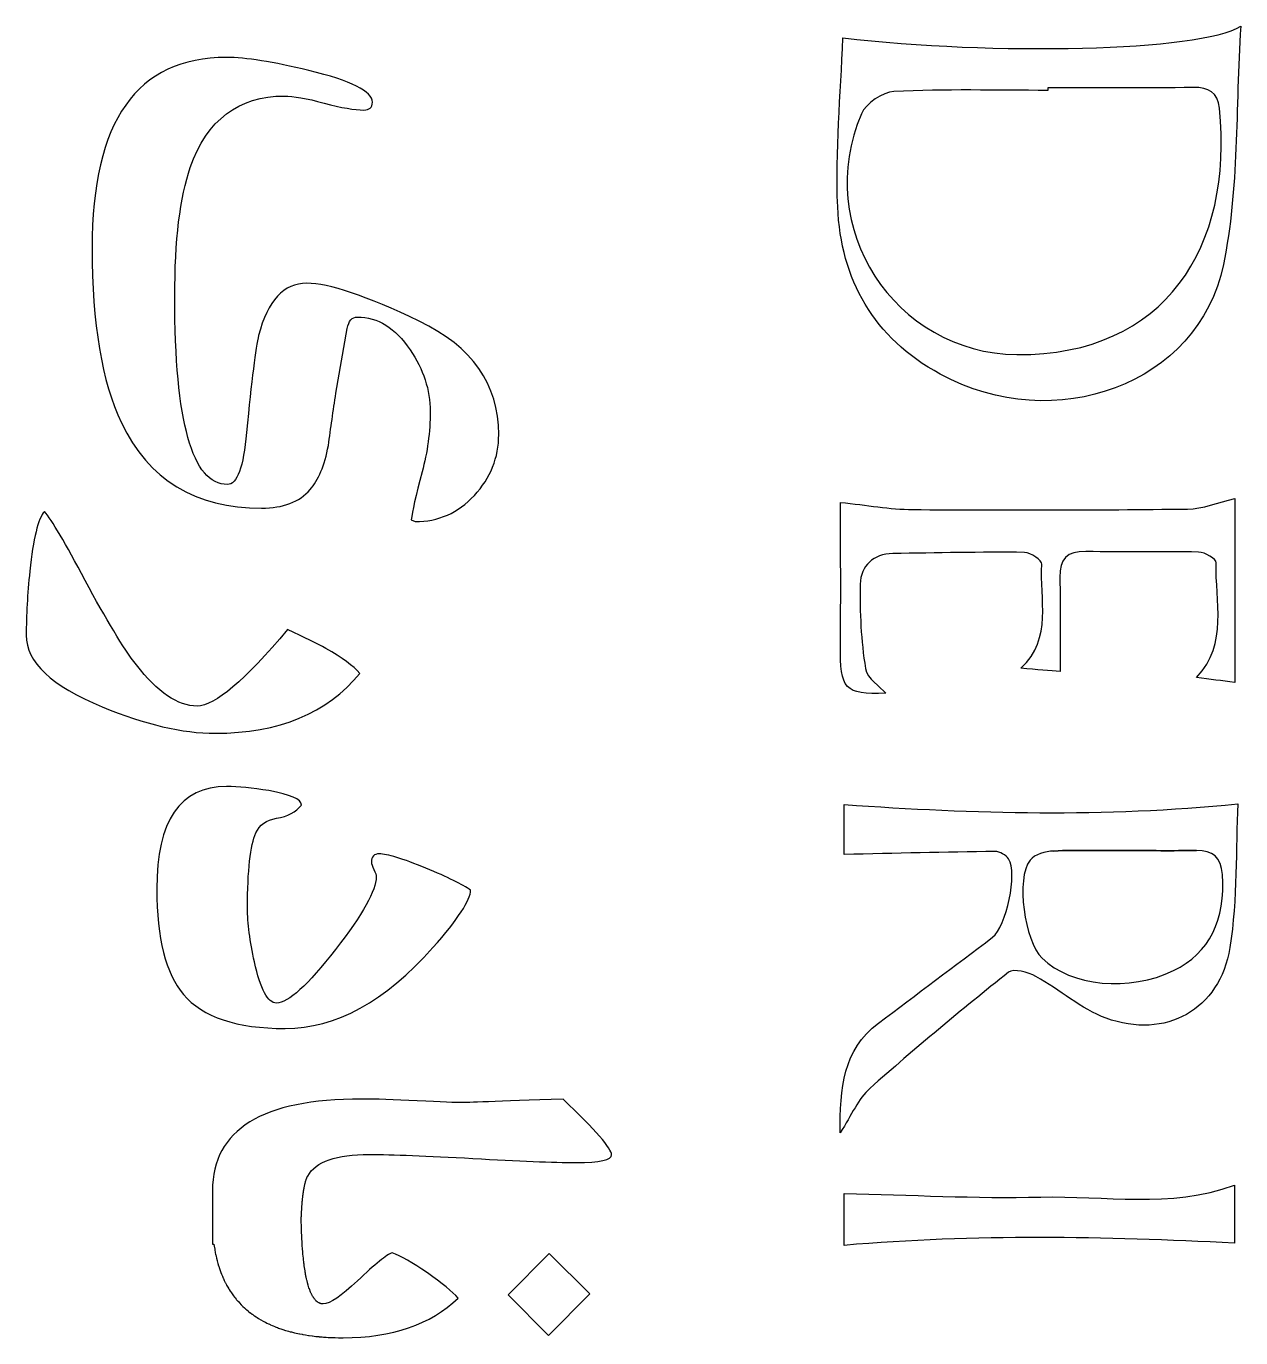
# Model space of a CAD drawing. Header units: millimetres. Extents: x -87 to 87, y -42 to 40.
# Drawn here: x 44.28 to 57.29, y -2.29 to 11.76 of the extents above; entities that cross this region are included whole.
import ezdxf

# ---------------------------------------------------------------- set-up
doc = ezdxf.new("R2010")
doc.units = ezdxf.units.MM
doc.header["$MEASUREMENT"] = 0
doc.layers.add('Layer 1', color=7, linetype='Continuous')

msp = doc.modelspace()

# ---------------------------------------------------------------- linework, layer by layer
at = {"layer": 'Layer 1', "color": 250}
for points, knots in [([(57.1069, 9.2065), (57.2751, 10.0149), (57.2356, 10.8663), (57.2932, 11.7579), (56.8542, 11.4857), (54.6285, 11.4455), (53.0296, 11.6336), (53.0078, 11.0162), (52.9491, 10.4187), (52.9749, 9.8252), (53.0089, 9.0422), (53.3595, 8.42), (54.073, 8.032), (55.2995, 7.3647), (56.8388, 7.9174), (57.1069, 9.2065)], [0, 0, 0, 0, 0.2, 0.2, 0.2, 0.4, 0.4, 0.4, 0.6, 0.6, 0.6, 0.8, 0.8, 0.8, 1, 1, 1, 1]), ([(49.3442, 7.3856), (49.3442, 7.1378), (49.2572, 6.92), (49.0829, 6.7326), (48.9087, 6.5456), (48.6971, 6.4521), (48.4491, 6.4521), (48.4491, 6.4521), (48.4076, 6.4714), (48.4076, 6.4714), (48.4162, 6.5591), (48.4546, 6.7301), (48.5231, 6.9847), (48.5808, 7.1963), (48.6096, 7.4122), (48.6096, 7.6325), (48.6096, 7.8637), (48.5378, 8.0838), (48.3947, 8.2935), (48.2365, 8.5267), (48.0482, 8.6432), (47.8302, 8.6432), (47.7725, 8.6432), (47.7363, 8.6025), (47.7213, 8.5212), (47.7213, 8.5212), (47.5992, 7.8282), (47.5992, 7.8282), (47.5714, 7.6402), (47.5448, 7.4529), (47.5192, 7.2669), (47.4785, 7.0529), (47.4132, 6.896), (47.3232, 6.7955), (47.208, 6.6628), (47.0347, 6.5965), (46.8035, 6.5965), (46.0938, 6.5965), (45.5932, 6.9011), (45.3024, 7.5109), (45.093, 7.9492), (44.9877, 8.5724), (44.9877, 9.3807), (44.9877, 10.7431), (45.468, 11.4242), (46.4285, 11.4242), (46.6315, 11.4242), (46.9255, 11.3774), (47.3104, 11.2833), (47.7639, 11.174), (47.9903, 11.0607), (47.9903, 10.9431), (47.9903, 10.8878), (47.9595, 10.8599), (47.8974, 10.8599), (47.8013, 10.8599), (47.6595, 10.8848), (47.4724, 10.9351), (47.2851, 10.9855), (47.1438, 11.0104), (47.0475, 11.0104), (46.5555, 11.0104), (46.2197, 10.7549), (46.0403, 10.2438), (45.9289, 9.9293), (45.8735, 9.4675), (45.8735, 8.8581), (45.8735, 7.5191), (46.0615, 6.8498), (46.4381, 6.8498), (46.5406, 6.8498), (46.6091, 7.0359), (46.6431, 7.408), (46.6965, 7.9708), (46.7394, 8.3169), (46.7718, 8.4472), (46.8678, 8.8197), (47.0401, 9.0057), (47.2879, 9.0057), (47.5231, 9.0057), (47.9246, 8.87), (48.4927, 8.5984), (49.0602, 8.3265), (49.3442, 7.9223), (49.3442, 7.3856)], [0, 0, 0, 0, 0.0357143, 0.0357143, 0.0357143, 0.0714286, 0.0714286, 0.0714286, 0.1071429, 0.1071429, 0.1071429, 0.1428571, 0.1428571, 0.1428571, 0.1785714, 0.1785714, 0.1785714, 0.2142857, 0.2142857, 0.2142857, 0.25, 0.25, 0.25, 0.2857143, 0.2857143, 0.2857143, 0.3214286, 0.3214286, 0.3214286, 0.3571429, 0.3571429, 0.3571429, 0.3928571, 0.3928571, 0.3928571, 0.4285714, 0.4285714, 0.4285714, 0.4642857, 0.4642857, 0.4642857, 0.5, 0.5, 0.5, 0.5357143, 0.5357143, 0.5357143, 0.5714286, 0.5714286, 0.5714286, 0.6071429, 0.6071429, 0.6071429, 0.6428571, 0.6428571, 0.6428571, 0.6785714, 0.6785714, 0.6785714, 0.7142857, 0.7142857, 0.7142857, 0.75, 0.75, 0.75, 0.7857143, 0.7857143, 0.7857143, 0.8214286, 0.8214286, 0.8214286, 0.8571429, 0.8571429, 0.8571429, 0.8928571, 0.8928571, 0.8928571, 0.9285714, 0.9285714, 0.9285714, 0.9642857, 0.9642857, 0.9642857, 1, 1, 1, 1]), ([(53.2288, 10.8186), (53.2779, 10.9319), (53.4549, 11.0538), (53.5781, 11.0595), (54.126, 11.0856), (54.676, 11.071), (55.2249, 11.071), (55.2249, 11.071), (55.2249, 11.0993), (55.2249, 11.0993), (55.7449, 11.0993), (56.2649, 11.0946), (56.7847, 11.1022), (56.9516, 11.1045), (57.0472, 11.0496), (57.0647, 10.8796), (57.2164, 9.4041), (56.4873, 8.2274), (54.8959, 8.2418), (53.5801, 8.2537), (52.707, 9.6139), (53.2288, 10.8186)], [0, 0, 0, 0, 0.1428571, 0.1428571, 0.1428571, 0.2857143, 0.2857143, 0.2857143, 0.4285714, 0.4285714, 0.4285714, 0.5714286, 0.5714286, 0.5714286, 0.7142857, 0.7142857, 0.7142857, 0.8571429, 0.8571429, 0.8571429, 1, 1, 1, 1]), ([(53.2728, 4.8792), (53.2247, 5.1765), (53.2108, 5.482), (53.2171, 5.7837), (53.2216, 5.9815), (53.3565, 6.1056), (53.5658, 6.1096), (54.0366, 6.1188), (54.5075, 6.1279), (54.9781, 6.1226), (55.0437, 6.1217), (55.1669, 6.0341), (55.1635, 5.995), (55.1329, 5.6209), (55.2872, 5.2104), (54.9373, 4.8815), (55.1093, 4.8669), (55.2515, 4.8547), (55.3568, 4.8459), (55.3568, 5.1957), (55.3603, 5.5255), (55.3557, 5.8552), (55.3528, 6.0509), (55.4283, 6.1379), (55.6348, 6.1328), (56.0371, 6.1226), (56.4398, 6.1367), (56.8419, 6.1266), (56.9086, 6.125), (57.0321, 6.0495), (57.0307, 6.012), (57.0146, 5.5971), (57.1663, 5.1526), (56.8203, 4.7825), (56.9656, 4.7637), (57.0895, 4.7477), (57.2292, 4.7297), (57.2292, 4.7297), (57.2292, 6.6991), (57.2292, 6.6991), (57.0503, 6.6579), (56.8867, 6.589), (56.7222, 6.587), (55.741, 6.5755), (54.7593, 6.5742), (53.778, 6.5814), (53.5335, 6.5832), (53.2894, 6.6289), (53.0057, 6.6587), (53.0057, 6.1705), (53.01, 5.6514), (53.0043, 5.1327), (52.9992, 4.6511), (53.0478, 4.6001), (53.4907, 4.6141), (53.4305, 4.6836), (53.2903, 4.7717), (53.2728, 4.8792)], [0, 0, 0, 0, 0.0526316, 0.0526316, 0.0526316, 0.1052632, 0.1052632, 0.1052632, 0.1578947, 0.1578947, 0.1578947, 0.2105263, 0.2105263, 0.2105263, 0.2631579, 0.2631579, 0.2631579, 0.3157895, 0.3157895, 0.3157895, 0.3684211, 0.3684211, 0.3684211, 0.4210526, 0.4210526, 0.4210526, 0.4736842, 0.4736842, 0.4736842, 0.5263158, 0.5263158, 0.5263158, 0.5789474, 0.5789474, 0.5789474, 0.6315789, 0.6315789, 0.6315789, 0.6842105, 0.6842105, 0.6842105, 0.7368421, 0.7368421, 0.7368421, 0.7894737, 0.7894737, 0.7894737, 0.8421053, 0.8421053, 0.8421053, 0.8947368, 0.8947368, 0.8947368, 0.9473684, 0.9473684, 0.9473684, 1, 1, 1, 1]), ([(47.8559, 4.8271), (47.5072, 4.3997), (46.9909, 4.1857), (46.3063, 4.1857), (45.9579, 4.1857), (45.5546, 4.2798), (45.0971, 4.4678), (44.5536, 4.6923), (44.2823, 4.9479), (44.2823, 5.2346), (44.2823, 5.4484), (44.2952, 5.6771), (44.3208, 5.9211), (44.3569, 6.2718), (44.4095, 6.4857), (44.4781, 6.5625), (44.5549, 6.4707), (44.7002, 6.2237), (44.9142, 5.8215), (45.139, 5.4023), (45.3216, 5.1009), (45.4628, 4.9168), (45.6895, 4.6241), (45.9066, 4.4775), (46.1141, 4.4775), (46.3021, 4.4775), (46.6249, 4.75), (47.0829, 5.2954), (47.2621, 5.2121), (47.3992, 5.1449), (47.4934, 5.0936), (47.6664, 4.995), (47.7874, 4.9063), (47.8559, 4.8271)], [0, 0, 0, 0, 0.0909091, 0.0909091, 0.0909091, 0.1818182, 0.1818182, 0.1818182, 0.2727273, 0.2727273, 0.2727273, 0.3636364, 0.3636364, 0.3636364, 0.4545455, 0.4545455, 0.4545455, 0.5454545, 0.5454545, 0.5454545, 0.6363636, 0.6363636, 0.6363636, 0.7272727, 0.7272727, 0.7272727, 0.8181818, 0.8181818, 0.8181818, 0.9090909, 0.9090909, 0.9090909, 1, 1, 1, 1]), ([(49.0427, 2.5059), (49.0427, 2.3992), (48.9079, 2.1938), (48.6382, 1.8901), (48.1275, 1.3127), (47.6, 1.0239), (47.0573, 1.0239), (46.5352, 1.0239), (46.1718, 1.1459), (45.9665, 1.3895), (45.776, 1.6121), (45.6809, 1.9884), (45.6809, 2.5187), (45.6809, 3.2501), (45.93, 3.6159), (46.4283, 3.6159), (46.5544, 3.6159), (46.7053, 3.6008), (46.8804, 3.5711), (47.1139, 3.5303), (47.2302, 3.4791), (47.2302, 3.4171), (47.1725, 3.3421), (47.0838, 3.2951), (46.964, 3.2758), (46.8549, 3.2565), (46.7812, 3.2044), (46.7424, 3.1188), (46.6829, 2.984), (46.6528, 2.7157), (46.6528, 2.3135), (46.6528, 2.151), (46.6775, 1.9586), (46.7267, 1.736), (46.7908, 1.443), (46.8699, 1.2967), (46.964, 1.2967), (47.0879, 1.2967), (47.2987, 1.4878), (47.5959, 1.8709), (47.887, 2.2472), (48.0324, 2.5059), (48.0324, 2.6472), (48.0324, 2.6664), (48.0234, 2.6929), (48.0068, 2.7272), (47.9895, 2.7614), (47.9811, 2.7884), (47.9811, 2.8076), (47.9811, 2.8652), (48.0087, 2.8941), (48.0641, 2.8941), (48.1477, 2.8941), (48.3145, 2.8427), (48.5649, 2.74), (48.7977, 2.6439), (48.9569, 2.5658), (49.0427, 2.5059)], [0, 0, 0, 0, 0.0526316, 0.0526316, 0.0526316, 0.1052632, 0.1052632, 0.1052632, 0.1578947, 0.1578947, 0.1578947, 0.2105263, 0.2105263, 0.2105263, 0.2631579, 0.2631579, 0.2631579, 0.3157895, 0.3157895, 0.3157895, 0.3684211, 0.3684211, 0.3684211, 0.4210526, 0.4210526, 0.4210526, 0.4736842, 0.4736842, 0.4736842, 0.5263158, 0.5263158, 0.5263158, 0.5789474, 0.5789474, 0.5789474, 0.6315789, 0.6315789, 0.6315789, 0.6842105, 0.6842105, 0.6842105, 0.7368421, 0.7368421, 0.7368421, 0.7894737, 0.7894737, 0.7894737, 0.8421053, 0.8421053, 0.8421053, 0.8947368, 0.8947368, 0.8947368, 0.9473684, 0.9473684, 0.9473684, 1, 1, 1, 1]), ([(55.8502, 1.1344), (56.4863, 0.9023), (57.0692, 1.2225), (57.1763, 1.89), (57.2602, 2.4142), (57.2388, 2.9552), (57.2615, 3.4299), (55.8289, 3.2853), (54.4414, 3.3235), (53.0439, 3.4228), (53.0439, 3.4228), (53.0439, 2.8874), (53.0439, 2.8874), (53.5944, 2.8995), (54.1277, 2.9134), (54.6611, 2.9192), (54.7101, 2.9199), (54.7784, 2.881), (54.806, 2.8397), (54.9055, 2.6889), (54.7827, 2.113), (54.6341, 2.0006), (54.2272, 1.6933), (53.8196, 1.3868), (53.4118, 1.0812), (53.0291, 0.7943), (53.0004, 0.3863), (53.002, -0.0938), (53.1267, 0.0984), (53.1947, 0.2721), (53.3192, 0.3823), (53.8028, 0.8107), (54.3003, 1.2243), (54.806, 1.6268), (54.8594, 1.6694), (55.0146, 1.6268), (55.0989, 1.5804), (55.3544, 1.4402), (55.5816, 1.2322), (55.8502, 1.1344)], [0, 0, 0, 0, 0.0769231, 0.0769231, 0.0769231, 0.1538462, 0.1538462, 0.1538462, 0.2307692, 0.2307692, 0.2307692, 0.3076923, 0.3076923, 0.3076923, 0.3846154, 0.3846154, 0.3846154, 0.4615385, 0.4615385, 0.4615385, 0.5384615, 0.5384615, 0.5384615, 0.6153846, 0.6153846, 0.6153846, 0.6923077, 0.6923077, 0.6923077, 0.7692308, 0.7692308, 0.7692308, 0.8461538, 0.8461538, 0.8461538, 0.9230769, 0.9230769, 0.9230769, 1, 1, 1, 1]), ([(55.1639, 1.7771), (54.9764, 1.9618), (54.8821, 2.6306), (55.0356, 2.8271), (55.0842, 2.8891), (55.2017, 2.9203), (55.2897, 2.9247), (55.5439, 2.9373), (55.7989, 2.9291), (56.0535, 2.9291), (56.3085, 2.9289), (56.5631, 2.9269), (56.8177, 2.9296), (56.9948, 2.9313), (57.082, 2.8595), (57.0964, 2.6714), (57.1333, 2.1912), (56.9575, 1.8319), (56.5731, 1.6444), (56.1014, 1.4146), (55.4717, 1.474), (55.1639, 1.7771)], [0, 0, 0, 0, 0.1428571, 0.1428571, 0.1428571, 0.2857143, 0.2857143, 0.2857143, 0.4285714, 0.4285714, 0.4285714, 0.5714286, 0.5714286, 0.5714286, 0.7142857, 0.7142857, 0.7142857, 0.8571429, 0.8571429, 0.8571429, 1, 1, 1, 1]), ([(56.0536, 2.9291), (56.3084, 2.9289), (56.5632, 2.9269), (56.8178, 2.9295), (56.5632, 2.9269), (56.3084, 2.9289), (56.0536, 2.9291), (55.799, 2.9291), (55.5437, 2.9373), (55.2898, 2.9246), (55.5437, 2.9373), (55.799, 2.9291), (56.0536, 2.9291)], [0, 0, 0, 0, 0.25, 0.25, 0.25, 0.5, 0.5, 0.5, 0.75, 0.75, 0.75, 1, 1, 1, 1]), ([(47.0318, -2.1999), (47.0162, -2.1948), (47.0008, -2.1895), (46.9856, -2.1839), (46.9856, -2.1839), (46.9756, -2.1803), (46.9756, -2.1803), (46.9756, -2.1803), (46.969, -2.1779), (46.969, -2.1779), (46.969, -2.1779), (46.9482, -2.1698), (46.9482, -2.1698), (46.9482, -2.1698), (46.9457, -2.1687), (46.9457, -2.1687), (46.9457, -2.1687), (46.9262, -2.1607), (46.9262, -2.1607), (46.9262, -2.1607), (46.9183, -2.1574), (46.9183, -2.1574), (46.9183, -2.1574), (46.8985, -2.1487), (46.8985, -2.1487), (46.8985, -2.1487), (46.8952, -2.1472), (46.8952, -2.1472), (46.8952, -2.1472), (46.8799, -2.1402), (46.8799, -2.1402), (46.8799, -2.1402), (46.8759, -2.1382), (46.8759, -2.1382), (46.8759, -2.1382), (46.861, -2.1311), (46.861, -2.1311), (46.861, -2.1311), (46.8451, -2.123), (46.8451, -2.123), (46.8451, -2.123), (46.8412, -2.1211), (46.8412, -2.1211), (46.8412, -2.1211), (46.82, -2.1099), (46.82, -2.1099), (46.82, -2.1099), (46.8197, -2.1097), (46.8197, -2.1097), (46.8197, -2.1097), (46.7969, -2.097), (46.7969, -2.097), (46.7969, -2.097), (46.7956, -2.0962), (46.7956, -2.0962), (46.7956, -2.0962), (46.7721, -2.0822), (46.7721, -2.0822), (46.7721, -2.0822), (46.7573, -2.0729), (46.7573, -2.0729), (46.7573, -2.0729), (46.7491, -2.0678), (46.7491, -2.0678), (46.7491, -2.0678), (46.7451, -2.0651), (46.7451, -2.0651), (46.7451, -2.0651), (46.7267, -2.0528), (46.7267, -2.0528), (46.7267, -2.0528), (46.7256, -2.052), (46.7256, -2.052), (46.7256, -2.052), (46.7099, -2.041), (46.7099, -2.041), (46.7099, -2.041), (46.7019, -2.0353), (46.7019, -2.0353), (46.7019, -2.0353), (46.6856, -2.023), (46.6856, -2.023), (46.6856, -2.023), (46.6817, -2.02), (46.6817, -2.02), (46.6817, -2.02), (46.6651, -2.0069), (46.6651, -2.0069), (46.6651, -2.0069), (46.6583, -2.0013), (46.6583, -2.0013), (46.6583, -2.0013), (46.6453, -1.9905), (46.6453, -1.9905), (46.6453, -1.9905), (46.6364, -1.9828), (46.6364, -1.9828), (46.6364, -1.9828), (46.6234, -1.9712), (46.6234, -1.9712), (46.6234, -1.9712), (46.6198, -1.968), (46.6198, -1.968), (46.6198, -1.968), (46.6036, -1.9528), (46.6036, -1.9528), (46.6036, -1.9528), (46.5849, -1.9344), (46.5849, -1.9344), (46.5849, -1.9344), (46.5849, -1.9344), (46.5849, -1.9344), (46.5849, -1.9344), (46.5669, -1.9155), (46.5669, -1.9155), (46.5669, -1.9155), (46.551, -1.8979), (46.551, -1.8979), (46.551, -1.8979), (46.549, -1.8956), (46.549, -1.8956), (46.549, -1.8956), (46.536, -1.8805), (46.536, -1.8805), (46.536, -1.8805), (46.5311, -1.8747), (46.5311, -1.8747), (46.5311, -1.8747), (46.5189, -1.8596), (46.5189, -1.8596), (46.5189, -1.8596), (46.5133, -1.8524), (46.5133, -1.8524), (46.5133, -1.8524), (46.5039, -1.8401), (46.5039, -1.8401), (46.5039, -1.8401), (46.4962, -1.8297), (46.4962, -1.8297), (46.4962, -1.8297), (46.4873, -1.8172), (46.4873, -1.8172), (46.4873, -1.8172), (46.4809, -1.808), (46.4809, -1.808), (46.4809, -1.808), (46.4708, -1.7929), (46.4708, -1.7929), (46.4708, -1.7929), (46.4675, -1.7881), (46.4675, -1.7881), (46.4675, -1.7881), (46.4563, -1.7705), (46.4563, -1.7705), (46.4563, -1.7705), (46.4528, -1.7646), (46.4528, -1.7646), (46.4528, -1.7646), (46.4421, -1.7468), (46.4421, -1.7468), (46.4421, -1.7468), (46.429, -1.7235), (46.429, -1.7235), (46.429, -1.7235), (46.4282, -1.7221), (46.4282, -1.7221), (46.4282, -1.7221), (46.4164, -1.6998), (46.4164, -1.6998), (46.4164, -1.6998), (46.4142, -1.6955), (46.4142, -1.6955), (46.4142, -1.6955), (46.4043, -1.6755), (46.4043, -1.6755), (46.4043, -1.6755), (46.4036, -1.6739), (46.4036, -1.6739), (46.4036, -1.6739), (46.3939, -1.6529), (46.3939, -1.6529), (46.3939, -1.6529), (46.3923, -1.6495), (46.3923, -1.6495), (46.3923, -1.6495), (46.3834, -1.6289), (46.3834, -1.6289), (46.3834, -1.6289), (46.38, -1.6209), (46.38, -1.6209), (46.38, -1.6209), (46.374, -1.606), (46.374, -1.606), (46.374, -1.606), (46.3681, -1.5908), (46.3681, -1.5908), (46.3681, -1.5908), (46.3631, -1.5774), (46.3631, -1.5774), (46.3631, -1.5774), (46.3591, -1.5663), (46.3591, -1.5663), (46.3591, -1.5663), (46.3524, -1.5471), (46.3524, -1.5471), (46.3524, -1.5471), (46.3523, -1.5468), (46.3523, -1.5468), (46.3523, -1.5468), (46.3445, -1.5227), (46.3445, -1.5227), (46.3445, -1.5227), (46.3436, -1.5196), (46.3436, -1.5196), (46.3436, -1.5196), (46.3353, -1.4919), (46.3353, -1.4919), (46.3353, -1.4919), (46.3353, -1.4918), (46.3353, -1.4918), (46.3353, -1.4918), (46.3277, -1.4637), (46.3277, -1.4637), (46.3277, -1.4637), (46.3268, -1.4603), (46.3268, -1.4603), (46.3268, -1.4603), (46.3206, -1.435), (46.3206, -1.435), (46.3206, -1.435), (46.3204, -1.4339), (46.3204, -1.4339), (46.3204, -1.4339), (46.3165, -1.4172), (46.3165, -1.4172), (46.3165, -1.4172), (46.3126, -1.3994), (46.3126, -1.3994), (46.3126, -1.3994), (46.3117, -1.3953), (46.3117, -1.3953), (46.3117, -1.3953), (46.3079, -1.3762), (46.3079, -1.3762), (46.3079, -1.3762), (46.307, -1.3708), (46.307, -1.3708), (46.307, -1.3708), (46.3031, -1.3498), (46.3031, -1.3498), (46.3031, -1.3498), (46.3019, -1.3425), (46.3019, -1.3425), (46.3019, -1.3425), (46.2979, -1.3177), (46.2979, -1.3177), (46.2979, -1.3177), (46.2968, -1.3106), (46.2968, -1.3106), (46.2968, -1.3106), (46.2933, -1.2854), (46.2933, -1.2854), (46.2933, -1.2854), (46.2931, -1.2843), (46.2931, -1.2843), (46.2931, -1.2843), (46.2776, -1.2843), (46.2776, -1.2843), (46.2776, -1.2843), (46.2776, -1.034), (46.2776, -1.034), (46.2776, -1.034), (46.2776, -0.8736), (46.2776, -0.8736), (46.2776, -0.8736), (46.2776, -0.7133), (46.2776, -0.7133), (46.2776, -0.0591), (46.8101, 0.2682), (47.8749, 0.2682), (48.0225, 0.2682), (48.2214, 0.2618), (48.4718, 0.249), (48.7219, 0.2362), (48.8888, 0.2298), (48.972, 0.2298), (48.9676, 0.2298), (49.3218, 0.2427), (50.0336, 0.2682), (50.3804, -0.0648), (50.5537, -0.2634), (50.5537, -0.328), (50.5537, -0.3838), (50.4275, -0.4116), (50.1752, -0.4116), (49.9289, -0.4116), (49.5597, -0.3972), (49.0669, -0.3684), (48.574, -0.3396), (48.2044, -0.3251), (47.9585, -0.3251), (47.6037, -0.3251), (47.383, -0.4023), (47.2978, -0.5561), (47.2978, -0.5561), (47.2961, -0.5593), (47.2961, -0.5593), (47.2961, -0.5593), (47.2955, -0.5604), (47.2955, -0.5604), (47.2955, -0.5604), (47.2944, -0.5626), (47.2944, -0.5626), (47.2944, -0.5626), (47.2932, -0.565), (47.2932, -0.565), (47.2932, -0.565), (47.2926, -0.5661), (47.2926, -0.5661), (47.2926, -0.5661), (47.291, -0.5697), (47.291, -0.5697), (47.291, -0.5697), (47.291, -0.5698), (47.291, -0.5698), (47.291, -0.5698), (47.2894, -0.5735), (47.2894, -0.5735), (47.2894, -0.5735), (47.2888, -0.5748), (47.2888, -0.5748), (47.2888, -0.5748), (47.2877, -0.5774), (47.2877, -0.5774), (47.2877, -0.5774), (47.2867, -0.5799), (47.2867, -0.5799), (47.2867, -0.5799), (47.2861, -0.5814), (47.2861, -0.5814), (47.2861, -0.5814), (47.2845, -0.5854), (47.2845, -0.5854), (47.2845, -0.5854), (47.2845, -0.5856), (47.2845, -0.5856), (47.2845, -0.5856), (47.2829, -0.5898), (47.2829, -0.5898), (47.2829, -0.5898), (47.2824, -0.591), (47.2824, -0.591), (47.2824, -0.591), (47.2813, -0.5942), (47.2813, -0.5942), (47.2813, -0.5942), (47.2804, -0.5969), (47.2804, -0.5969), (47.2804, -0.5969), (47.2798, -0.5987), (47.2798, -0.5987), (47.2798, -0.5987), (47.2784, -0.6031), (47.2784, -0.6031), (47.2784, -0.6031), (47.2783, -0.6033), (47.2783, -0.6033), (47.2783, -0.6033), (47.2768, -0.608), (47.2768, -0.608), (47.2768, -0.608), (47.2764, -0.6094), (47.2764, -0.6094), (47.2764, -0.6094), (47.2753, -0.6129), (47.2753, -0.6129), (47.2753, -0.6129), (47.2745, -0.616), (47.2745, -0.616), (47.2745, -0.616), (47.2739, -0.618), (47.2739, -0.618), (47.2739, -0.618), (47.2726, -0.6228), (47.2726, -0.6228), (47.2726, -0.6228), (47.2725, -0.6232), (47.2725, -0.6232), (47.2725, -0.6232), (47.271, -0.6284), (47.271, -0.6284), (47.271, -0.6284), (47.2707, -0.6298), (47.2707, -0.6298), (47.2707, -0.6298), (47.2696, -0.6338), (47.2696, -0.6338), (47.2696, -0.6338), (47.2688, -0.637), (47.2688, -0.637), (47.2688, -0.637), (47.2683, -0.6393), (47.2683, -0.6393), (47.2683, -0.6393), (47.2671, -0.6445), (47.2671, -0.6445), (47.2671, -0.6445), (47.2669, -0.645), (47.2669, -0.645), (47.2669, -0.645), (47.2656, -0.6508), (47.2656, -0.6508), (47.2656, -0.6508), (47.2653, -0.6521), (47.2653, -0.6521), (47.2653, -0.6521), (47.2643, -0.6567), (47.2643, -0.6567), (47.2643, -0.6567), (47.2636, -0.6601), (47.2636, -0.6601), (47.2636, -0.6601), (47.2631, -0.6627), (47.2631, -0.6627), (47.2631, -0.6627), (47.2619, -0.6682), (47.2619, -0.6682), (47.2619, -0.6682), (47.2618, -0.6689), (47.2618, -0.6689), (47.2618, -0.6689), (47.2605, -0.6751), (47.2605, -0.6751), (47.2605, -0.6751), (47.2603, -0.6766), (47.2603, -0.6766), (47.2603, -0.6766), (47.2594, -0.6816), (47.2594, -0.6816), (47.2594, -0.6816), (47.2587, -0.6851), (47.2587, -0.6851), (47.2587, -0.6851), (47.2581, -0.6881), (47.2581, -0.6881), (47.2581, -0.6881), (47.2571, -0.694), (47.2571, -0.694), (47.2571, -0.694), (47.2569, -0.6948), (47.2569, -0.6948), (47.2569, -0.6948), (47.2558, -0.7016), (47.2558, -0.7016), (47.2558, -0.7016), (47.2556, -0.703), (47.2556, -0.703), (47.2556, -0.703), (47.2547, -0.7084), (47.2547, -0.7084), (47.2547, -0.7084), (47.2541, -0.7122), (47.2541, -0.7122), (47.2541, -0.7122), (47.2536, -0.7155), (47.2536, -0.7155), (47.2536, -0.7155), (47.2526, -0.7217), (47.2526, -0.7217), (47.2526, -0.7217), (47.2514, -0.73), (47.2514, -0.73), (47.2514, -0.73), (47.2512, -0.7314), (47.2512, -0.7314), (47.2512, -0.7314), (47.2503, -0.7374), (47.2503, -0.7374), (47.2503, -0.7374), (47.2498, -0.7414), (47.2498, -0.7414), (47.2498, -0.7414), (47.2493, -0.7449), (47.2493, -0.7449), (47.2493, -0.7449), (47.2485, -0.7515), (47.2485, -0.7515), (47.2485, -0.7515), (47.2483, -0.7527), (47.2483, -0.7527), (47.2483, -0.7527), (47.2473, -0.7604), (47.2473, -0.7604), (47.2473, -0.7604), (47.2472, -0.7619), (47.2472, -0.7619), (47.2472, -0.7619), (47.2463, -0.7684), (47.2463, -0.7684), (47.2463, -0.7684), (47.2458, -0.7725), (47.2458, -0.7725), (47.2458, -0.7725), (47.2453, -0.7765), (47.2453, -0.7765), (47.2453, -0.7765), (47.2446, -0.7833), (47.2446, -0.7833), (47.2446, -0.7833), (47.2445, -0.7847), (47.2445, -0.7847), (47.2445, -0.7847), (47.2435, -0.793), (47.2435, -0.793), (47.2435, -0.793), (47.2434, -0.7943), (47.2434, -0.7943), (47.2434, -0.7943), (47.2426, -0.8014), (47.2426, -0.8014), (47.2426, -0.8014), (47.2422, -0.8056), (47.2422, -0.8056), (47.2422, -0.8056), (47.2418, -0.81), (47.2418, -0.81), (47.2418, -0.81), (47.2411, -0.8171), (47.2411, -0.8171), (47.2411, -0.8171), (47.241, -0.8187), (47.241, -0.8187), (47.241, -0.8187), (47.2401, -0.8275), (47.2401, -0.8275), (47.2401, -0.8275), (47.24, -0.8288), (47.24, -0.8288), (47.24, -0.8288), (47.2393, -0.8364), (47.2393, -0.8364), (47.2393, -0.8364), (47.2389, -0.8407), (47.2389, -0.8407), (47.2389, -0.8407), (47.2385, -0.8456), (47.2385, -0.8456), (47.2385, -0.8456), (47.2379, -0.8529), (47.2379, -0.8529), (47.2379, -0.8529), (47.2377, -0.8548), (47.2377, -0.8548), (47.2377, -0.8548), (47.237, -0.864), (47.237, -0.864), (47.237, -0.864), (47.2369, -0.8653), (47.2369, -0.8653), (47.2369, -0.8653), (47.2363, -0.8735), (47.2363, -0.8735), (47.2363, -0.8735), (47.236, -0.8779), (47.236, -0.8779), (47.236, -0.8779), (47.2356, -0.8831), (47.2356, -0.8831), (47.2356, -0.8831), (47.235, -0.8907), (47.235, -0.8907), (47.235, -0.8907), (47.2349, -0.8928), (47.2349, -0.8928), (47.2349, -0.8928), (47.2342, -0.9026), (47.2342, -0.9026), (47.2342, -0.9026), (47.2342, -0.9037), (47.2342, -0.9037), (47.2342, -0.9037), (47.2336, -0.9126), (47.2336, -0.9126), (47.2336, -0.9126), (47.2334, -0.917), (47.2334, -0.917), (47.2334, -0.917), (47.233, -0.9227), (47.233, -0.9227), (47.233, -0.9227), (47.2326, -0.9305), (47.2326, -0.9305), (47.2326, -0.9305), (47.2324, -0.9329), (47.2324, -0.9329), (47.2324, -0.9329), (47.2318, -0.9432), (47.2318, -0.9432), (47.2318, -0.9432), (47.2318, -0.9443), (47.2318, -0.9443), (47.2318, -0.9443), (47.2312, -0.9538), (47.2312, -0.9538), (47.2312, -0.9538), (47.231, -0.9582), (47.231, -0.9582), (47.231, -0.9582), (47.2307, -0.9643), (47.2307, -0.9643), (47.2307, -0.9643), (47.2303, -0.9724), (47.2303, -0.9724), (47.2303, -0.9724), (47.2302, -0.9751), (47.2302, -0.9751), (47.2302, -0.9751), (47.2297, -0.986), (47.2297, -0.986), (47.2297, -0.986), (47.2296, -0.9868), (47.2296, -0.9868), (47.2296, -0.9868), (47.2292, -0.9969), (47.2292, -0.9969), (47.2292, -0.9969), (47.2291, -1.0014), (47.2291, -1.0014), (47.2291, -1.0014), (47.2288, -1.008), (47.2288, -1.008), (47.2288, -1.008), (47.2285, -1.0163), (47.2285, -1.0163), (47.2285, -1.0163), (47.2283, -1.0192), (47.2283, -1.0192), (47.2283, -1.0192), (47.2283, -1.0196), (47.2283, -1.0196), (47.2283, -1.0196), (47.2283, -1.0199), (47.2283, -1.0199), (47.2283, -1.0199), (47.2285, -1.0316), (47.2285, -1.0316), (47.2285, -1.0316), (47.2288, -1.0477), (47.2288, -1.0477), (47.2288, -1.0477), (47.2292, -1.0616), (47.2292, -1.0616), (47.2292, -1.0616), (47.2295, -1.0753), (47.2295, -1.0753), (47.2295, -1.0753), (47.2299, -1.0912), (47.2299, -1.0912), (47.2299, -1.0912), (47.2303, -1.1025), (47.2303, -1.1025), (47.2303, -1.1025), (47.2308, -1.1201), (47.2308, -1.1201), (47.2308, -1.1201), (47.2311, -1.1293), (47.2311, -1.1293), (47.2311, -1.1293), (47.2318, -1.1487), (47.2318, -1.1487), (47.2318, -1.1487), (47.232, -1.1556), (47.232, -1.1556), (47.232, -1.1556), (47.2328, -1.1767), (47.2328, -1.1767), (47.2328, -1.1767), (47.2331, -1.1815), (47.2331, -1.1815), (47.2331, -1.1815), (47.2341, -1.2042), (47.2341, -1.2042), (47.2341, -1.2042), (47.2342, -1.207), (47.2342, -1.207), (47.2342, -1.207), (47.2354, -1.2311), (47.2354, -1.2311), (47.2354, -1.2311), (47.2355, -1.232), (47.2355, -1.232), (47.2355, -1.232), (47.2368, -1.2565), (47.2368, -1.2565), (47.2368, -1.2565), (47.2369, -1.2576), (47.2369, -1.2576), (47.2369, -1.2576), (47.2383, -1.2806), (47.2383, -1.2806), (47.2383, -1.2806), (47.2384, -1.2835), (47.2384, -1.2835), (47.2384, -1.2835), (47.2398, -1.3043), (47.2398, -1.3043), (47.2398, -1.3043), (47.2401, -1.309), (47.2401, -1.309), (47.2401, -1.309), (47.2415, -1.3276), (47.2415, -1.3276), (47.2415, -1.3276), (47.2419, -1.3339), (47.2419, -1.3339), (47.2419, -1.3339), (47.2432, -1.3503), (47.2432, -1.3503), (47.2432, -1.3503), (47.2438, -1.3583), (47.2438, -1.3583), (47.2438, -1.3583), (47.245, -1.3727), (47.245, -1.3727), (47.245, -1.3727), (47.2458, -1.3822), (47.2458, -1.3822), (47.2458, -1.3822), (47.247, -1.3946), (47.247, -1.3946), (47.247, -1.3946), (47.2512, -1.4371), (47.2512, -1.4371), (47.2512, -1.4371), (47.2526, -1.4508), (47.2526, -1.4508), (47.2526, -1.4508), (47.2534, -1.4576), (47.2534, -1.4576), (47.2534, -1.4576), (47.2551, -1.4726), (47.2551, -1.4726), (47.2551, -1.4726), (47.2558, -1.4778), (47.2558, -1.4778), (47.2558, -1.4778), (47.2577, -1.494), (47.2577, -1.494), (47.2577, -1.494), (47.2582, -1.4975), (47.2582, -1.4975), (47.2582, -1.4975), (47.2604, -1.5148), (47.2604, -1.5148), (47.2604, -1.5148), (47.2607, -1.5167), (47.2607, -1.5167), (47.2607, -1.5167), (47.2633, -1.5351), (47.2633, -1.5351), (47.2633, -1.5351), (47.2634, -1.5355), (47.2634, -1.5355), (47.2634, -1.5355), (47.2661, -1.5539), (47.2661, -1.5539), (47.2661, -1.5539), (47.2689, -1.5718), (47.2689, -1.5718), (47.2689, -1.5718), (47.2693, -1.5741), (47.2693, -1.5741), (47.2693, -1.5741), (47.2719, -1.5893), (47.2719, -1.5893), (47.2719, -1.5893), (47.2725, -1.5929), (47.2725, -1.5929), (47.2725, -1.5929), (47.2749, -1.6063), (47.2749, -1.6063), (47.2749, -1.6063), (47.2758, -1.6111), (47.2758, -1.6111), (47.2758, -1.6111), (47.278, -1.6229), (47.278, -1.6229), (47.278, -1.6229), (47.2792, -1.6288), (47.2792, -1.6288), (47.2792, -1.6288), (47.2813, -1.639), (47.2813, -1.639), (47.2813, -1.639), (47.2828, -1.646), (47.2828, -1.646), (47.2828, -1.646), (47.2846, -1.6548), (47.2846, -1.6548), (47.2846, -1.6548), (47.2853, -1.6579), (47.2853, -1.6579), (47.2853, -1.6579), (47.2881, -1.6701), (47.2881, -1.6701), (47.2881, -1.6701), (47.2902, -1.6789), (47.2902, -1.6789), (47.2902, -1.6789), (47.2916, -1.6849), (47.2916, -1.6849), (47.2916, -1.6849), (47.294, -1.6946), (47.294, -1.6946), (47.294, -1.6946), (47.2953, -1.6993), (47.2953, -1.6993), (47.2953, -1.6993), (47.298, -1.7098), (47.298, -1.7098), (47.298, -1.7098), (47.299, -1.7132), (47.299, -1.7132), (47.299, -1.7132), (47.3021, -1.7244), (47.3021, -1.7244), (47.3021, -1.7244), (47.3029, -1.7267), (47.3029, -1.7267), (47.3029, -1.7267), (47.3064, -1.7385), (47.3064, -1.7385), (47.3064, -1.7385), (47.3068, -1.7398), (47.3068, -1.7398), (47.3068, -1.7398), (47.3108, -1.7522), (47.3108, -1.7522), (47.3108, -1.7522), (47.3108, -1.7523), (47.3108, -1.7523), (47.3108, -1.7523), (47.315, -1.7645), (47.315, -1.7645), (47.315, -1.7645), (47.3152, -1.7653), (47.3152, -1.7653), (47.3152, -1.7653), (47.3192, -1.7763), (47.3192, -1.7763), (47.3192, -1.7763), (47.3198, -1.7778), (47.3198, -1.7778), (47.3198, -1.7778), (47.3235, -1.7875), (47.3235, -1.7875), (47.3235, -1.7875), (47.3245, -1.7899), (47.3245, -1.7899), (47.3245, -1.7899), (47.328, -1.7984), (47.328, -1.7984), (47.328, -1.7984), (47.3293, -1.8015), (47.3293, -1.8015), (47.3293, -1.8015), (47.3325, -1.8088), (47.3325, -1.8088), (47.3325, -1.8088), (47.3342, -1.8126), (47.3342, -1.8126), (47.3342, -1.8126), (47.3371, -1.8188), (47.3371, -1.8188), (47.3371, -1.8188), (47.3392, -1.8231), (47.3392, -1.8231), (47.3392, -1.8231), (47.3419, -1.8283), (47.3419, -1.8283), (47.3419, -1.8283), (47.3444, -1.8331), (47.3444, -1.8331), (47.3444, -1.8331), (47.3467, -1.8373), (47.3467, -1.8373), (47.3467, -1.8373), (47.3497, -1.8426), (47.3497, -1.8426), (47.3497, -1.8426), (47.3516, -1.846), (47.3516, -1.846), (47.3516, -1.846), (47.3551, -1.8516), (47.3551, -1.8516), (47.3551, -1.8516), (47.3567, -1.8542), (47.3567, -1.8542), (47.3567, -1.8542), (47.358, -1.8562), (47.358, -1.8562), (47.358, -1.8562), (47.3619, -1.8619), (47.3619, -1.8619), (47.3619, -1.8619), (47.3662, -1.8681), (47.3662, -1.8681), (47.3662, -1.8681), (47.367, -1.8692), (47.367, -1.8692), (47.367, -1.8692), (47.3719, -1.8755), (47.3719, -1.8755), (47.3719, -1.8755), (47.3724, -1.8761), (47.3724, -1.8761), (47.3724, -1.8761), (47.3778, -1.8825), (47.3778, -1.8825), (47.3778, -1.8825), (47.3778, -1.8825), (47.3778, -1.8825), (47.3778, -1.8825), (47.3834, -1.8885), (47.3834, -1.8885), (47.3834, -1.8885), (47.3838, -1.8889), (47.3838, -1.8889), (47.3838, -1.8889), (47.389, -1.894), (47.389, -1.894), (47.389, -1.894), (47.3898, -1.8948), (47.3898, -1.8948), (47.3898, -1.8948), (47.3947, -1.8991), (47.3947, -1.8991), (47.3947, -1.8991), (47.396, -1.9002), (47.396, -1.9002), (47.396, -1.9002), (47.4006, -1.9038), (47.4006, -1.9038), (47.4006, -1.9038), (47.4024, -1.9051), (47.4024, -1.9051), (47.4024, -1.9051), (47.4065, -1.9079), (47.4065, -1.9079), (47.4065, -1.9079), (47.4068, -1.9081), (47.4068, -1.9081), (47.4068, -1.9081), (47.4106, -1.9105), (47.4106, -1.9105), (47.4106, -1.9105), (47.4152, -1.9132), (47.4152, -1.9132), (47.4152, -1.9132), (47.4157, -1.9134), (47.4157, -1.9134), (47.4157, -1.9134), (47.4209, -1.916), (47.4209, -1.916), (47.4209, -1.916), (47.423, -1.9171), (47.423, -1.9171), (47.423, -1.9171), (47.4272, -1.9188), (47.4272, -1.9188), (47.4272, -1.9188), (47.4288, -1.9195), (47.4288, -1.9195), (47.4288, -1.9195), (47.4313, -1.9203), (47.4313, -1.9203), (47.4313, -1.9203), (47.4322, -1.9206), (47.4322, -1.9206), (47.4322, -1.9206), (47.4377, -1.9223), (47.4377, -1.9223), (47.4377, -1.9223), (47.4427, -1.9236), (47.4427, -1.9236), (47.4427, -1.9236), (47.4429, -1.9236), (47.4429, -1.9236), (47.4429, -1.9236), (47.4487, -1.9247), (47.4487, -1.9247), (47.4487, -1.9247), (47.4498, -1.9249), (47.4498, -1.9249), (47.4498, -1.9249), (47.4509, -1.925), (47.4509, -1.925), (47.4509, -1.925), (47.4571, -1.9256), (47.4571, -1.9256), (47.4571, -1.9256), (47.4576, -1.9257), (47.4576, -1.9257), (47.4576, -1.9257), (47.4644, -1.9259), (47.4644, -1.9259), (47.5352, -1.9259), (47.6572, -1.8433), (47.8304, -1.6788), (48.0203, -1.4991), (48.1446, -1.3985), (48.2022, -1.3774), (48.2941, -1.4113), (48.4196, -1.4837), (48.5792, -1.5938), (48.7383, -1.7039), (48.8481, -1.7943), (48.908, -1.8647), (48.6128, -2.1472), (48.2022, -2.2885), (47.6761, -2.2885), (47.6761, -2.2885), (47.6373, -2.2882), (47.6373, -2.2882), (47.6373, -2.2882), (47.6327, -2.2882), (47.6327, -2.2882), (47.6327, -2.2882), (47.6285, -2.2881), (47.6285, -2.2881), (47.6285, -2.2881), (47.5902, -2.2872), (47.5902, -2.2872), (47.5902, -2.2872), (47.5899, -2.2872), (47.5899, -2.2872), (47.5899, -2.2872), (47.5517, -2.2858), (47.5517, -2.2858), (47.5517, -2.2858), (47.548, -2.2857), (47.548, -2.2857), (47.548, -2.2857), (47.5241, -2.2845), (47.5241, -2.2845), (47.5241, -2.2845), (47.5169, -2.2841), (47.5169, -2.2841), (47.5169, -2.2841), (47.4968, -2.2829), (47.4968, -2.2829), (47.4968, -2.2829), (47.4756, -2.2815), (47.4756, -2.2815), (47.4756, -2.2815), (47.4661, -2.2808), (47.4661, -2.2808), (47.4661, -2.2808), (47.4514, -2.2796), (47.4514, -2.2796), (47.4514, -2.2796), (47.4398, -2.2786), (47.4398, -2.2786), (47.4398, -2.2786), (47.419, -2.2767), (47.419, -2.2767), (47.419, -2.2767), (47.4158, -2.2764), (47.4158, -2.2764), (47.4158, -2.2764), (47.3869, -2.2734), (47.3869, -2.2734), (47.3869, -2.2734), (47.3857, -2.2733), (47.3857, -2.2733), (47.3857, -2.2733), (47.3484, -2.2688), (47.3484, -2.2688), (47.3484, -2.2688), (47.3464, -2.2686), (47.3464, -2.2686), (47.3464, -2.2686), (47.3124, -2.2639), (47.3124, -2.2639), (47.3124, -2.2639), (47.3105, -2.2636), (47.3105, -2.2636), (47.3105, -2.2636), (47.3078, -2.2632), (47.3078, -2.2632), (47.3078, -2.2632), (47.2732, -2.2578), (47.2732, -2.2578), (47.2732, -2.2578), (47.2463, -2.2531), (47.2463, -2.2531), (47.2463, -2.2531), (47.2367, -2.2514), (47.2367, -2.2514), (47.2367, -2.2514), (47.214, -2.247), (47.214, -2.247), (47.214, -2.247), (47.2088, -2.2459), (47.2088, -2.2459), (47.2088, -2.2459), (47.1926, -2.2425), (47.1926, -2.2425), (47.1926, -2.2425), (47.1725, -2.2382), (47.1725, -2.2382), (47.1725, -2.2382), (47.1576, -2.2347), (47.1576, -2.2347), (47.1576, -2.2347), (47.1438, -2.2314), (47.1438, -2.2314), (47.1438, -2.2314), (47.124, -2.2266), (47.124, -2.2266), (47.124, -2.2266), (47.1114, -2.2233), (47.1114, -2.2233), (47.1114, -2.2233), (47.0925, -2.2182), (47.0925, -2.2182), (47.0925, -2.2182), (47.0904, -2.2176), (47.0904, -2.2176), (47.0904, -2.2176), (47.0643, -2.2101), (47.0643, -2.2101), (47.0643, -2.2101), (47.0608, -2.209), (47.0608, -2.209), (47.0608, -2.209), (47.0318, -2.1999), (47.0318, -2.1999)], [0, 0, 0, 0, 0.0026385, 0.0026385, 0.0026385, 0.005277, 0.005277, 0.005277, 0.0079156, 0.0079156, 0.0079156, 0.0105541, 0.0105541, 0.0105541, 0.0131926, 0.0131926, 0.0131926, 0.0158311, 0.0158311, 0.0158311, 0.0184697, 0.0184697, 0.0184697, 0.0211082, 0.0211082, 0.0211082, 0.0237467, 0.0237467, 0.0237467, 0.0263852, 0.0263852, 0.0263852, 0.0290237, 0.0290237, 0.0290237, 0.0316623, 0.0316623, 0.0316623, 0.0343008, 0.0343008, 0.0343008, 0.0369393, 0.0369393, 0.0369393, 0.0395778, 0.0395778, 0.0395778, 0.0422164, 0.0422164, 0.0422164, 0.0448549, 0.0448549, 0.0448549, 0.0474934, 0.0474934, 0.0474934, 0.0501319, 0.0501319, 0.0501319, 0.0527704, 0.0527704, 0.0527704, 0.055409, 0.055409, 0.055409, 0.0580475, 0.0580475, 0.0580475, 0.060686, 0.060686, 0.060686, 0.0633245, 0.0633245, 0.0633245, 0.0659631, 0.0659631, 0.0659631, 0.0686016, 0.0686016, 0.0686016, 0.0712401, 0.0712401, 0.0712401, 0.0738786, 0.0738786, 0.0738786, 0.0765172, 0.0765172, 0.0765172, 0.0791557, 0.0791557, 0.0791557, 0.0817942, 0.0817942, 0.0817942, 0.0844327, 0.0844327, 0.0844327, 0.0870712, 0.0870712, 0.0870712, 0.0897098, 0.0897098, 0.0897098, 0.0923483, 0.0923483, 0.0923483, 0.0949868, 0.0949868, 0.0949868, 0.0976253, 0.0976253, 0.0976253, 0.1002639, 0.1002639, 0.1002639, 0.1029024, 0.1029024, 0.1029024, 0.1055409, 0.1055409, 0.1055409, 0.1081794, 0.1081794, 0.1081794, 0.1108179, 0.1108179, 0.1108179, 0.1134565, 0.1134565, 0.1134565, 0.116095, 0.116095, 0.116095, 0.1187335, 0.1187335, 0.1187335, 0.121372, 0.121372, 0.121372, 0.1240106, 0.1240106, 0.1240106, 0.1266491, 0.1266491, 0.1266491, 0.1292876, 0.1292876, 0.1292876, 0.1319261, 0.1319261, 0.1319261, 0.1345646, 0.1345646, 0.1345646, 0.1372032, 0.1372032, 0.1372032, 0.1398417, 0.1398417, 0.1398417, 0.1424802, 0.1424802, 0.1424802, 0.1451187, 0.1451187, 0.1451187, 0.1477573, 0.1477573, 0.1477573, 0.1503958, 0.1503958, 0.1503958, 0.1530343, 0.1530343, 0.1530343, 0.1556728, 0.1556728, 0.1556728, 0.1583113, 0.1583113, 0.1583113, 0.1609499, 0.1609499, 0.1609499, 0.1635884, 0.1635884, 0.1635884, 0.1662269, 0.1662269, 0.1662269, 0.1688654, 0.1688654, 0.1688654, 0.171504, 0.171504, 0.171504, 0.1741425, 0.1741425, 0.1741425, 0.176781, 0.176781, 0.176781, 0.1794195, 0.1794195, 0.1794195, 0.182058, 0.182058, 0.182058, 0.1846966, 0.1846966, 0.1846966, 0.1873351, 0.1873351, 0.1873351, 0.1899736, 0.1899736, 0.1899736, 0.1926121, 0.1926121, 0.1926121, 0.1952507, 0.1952507, 0.1952507, 0.1978892, 0.1978892, 0.1978892, 0.2005277, 0.2005277, 0.2005277, 0.2031662, 0.2031662, 0.2031662, 0.2058047, 0.2058047, 0.2058047, 0.2084433, 0.2084433, 0.2084433, 0.2110818, 0.2110818, 0.2110818, 0.2137203, 0.2137203, 0.2137203, 0.2163588, 0.2163588, 0.2163588, 0.2189974, 0.2189974, 0.2189974, 0.2216359, 0.2216359, 0.2216359, 0.2242744, 0.2242744, 0.2242744, 0.2269129, 0.2269129, 0.2269129, 0.2295515, 0.2295515, 0.2295515, 0.23219, 0.23219, 0.23219, 0.2348285, 0.2348285, 0.2348285, 0.237467, 0.237467, 0.237467, 0.2401055, 0.2401055, 0.2401055, 0.2427441, 0.2427441, 0.2427441, 0.2453826, 0.2453826, 0.2453826, 0.2480211, 0.2480211, 0.2480211, 0.2506596, 0.2506596, 0.2506596, 0.2532982, 0.2532982, 0.2532982, 0.2559367, 0.2559367, 0.2559367, 0.2585752, 0.2585752, 0.2585752, 0.2612137, 0.2612137, 0.2612137, 0.2638522, 0.2638522, 0.2638522, 0.2664908, 0.2664908, 0.2664908, 0.2691293, 0.2691293, 0.2691293, 0.2717678, 0.2717678, 0.2717678, 0.2744063, 0.2744063, 0.2744063, 0.2770449, 0.2770449, 0.2770449, 0.2796834, 0.2796834, 0.2796834, 0.2823219, 0.2823219, 0.2823219, 0.2849604, 0.2849604, 0.2849604, 0.2875989, 0.2875989, 0.2875989, 0.2902375, 0.2902375, 0.2902375, 0.292876, 0.292876, 0.292876, 0.2955145, 0.2955145, 0.2955145, 0.298153, 0.298153, 0.298153, 0.3007916, 0.3007916, 0.3007916, 0.3034301, 0.3034301, 0.3034301, 0.3060686, 0.3060686, 0.3060686, 0.3087071, 0.3087071, 0.3087071, 0.3113456, 0.3113456, 0.3113456, 0.3139842, 0.3139842, 0.3139842, 0.3166227, 0.3166227, 0.3166227, 0.3192612, 0.3192612, 0.3192612, 0.3218997, 0.3218997, 0.3218997, 0.3245383, 0.3245383, 0.3245383, 0.3271768, 0.3271768, 0.3271768, 0.3298153, 0.3298153, 0.3298153, 0.3324538, 0.3324538, 0.3324538, 0.3350923, 0.3350923, 0.3350923, 0.3377309, 0.3377309, 0.3377309, 0.3403694, 0.3403694, 0.3403694, 0.3430079, 0.3430079, 0.3430079, 0.3456464, 0.3456464, 0.3456464, 0.348285, 0.348285, 0.348285, 0.3509235, 0.3509235, 0.3509235, 0.353562, 0.353562, 0.353562, 0.3562005, 0.3562005, 0.3562005, 0.3588391, 0.3588391, 0.3588391, 0.3614776, 0.3614776, 0.3614776, 0.3641161, 0.3641161, 0.3641161, 0.3667546, 0.3667546, 0.3667546, 0.3693931, 0.3693931, 0.3693931, 0.3720317, 0.3720317, 0.3720317, 0.3746702, 0.3746702, 0.3746702, 0.3773087, 0.3773087, 0.3773087, 0.3799472, 0.3799472, 0.3799472, 0.3825858, 0.3825858, 0.3825858, 0.3852243, 0.3852243, 0.3852243, 0.3878628, 0.3878628, 0.3878628, 0.3905013, 0.3905013, 0.3905013, 0.3931398, 0.3931398, 0.3931398, 0.3957784, 0.3957784, 0.3957784, 0.3984169, 0.3984169, 0.3984169, 0.4010554, 0.4010554, 0.4010554, 0.4036939, 0.4036939, 0.4036939, 0.4063325, 0.4063325, 0.4063325, 0.408971, 0.408971, 0.408971, 0.4116095, 0.4116095, 0.4116095, 0.414248, 0.414248, 0.414248, 0.4168865, 0.4168865, 0.4168865, 0.4195251, 0.4195251, 0.4195251, 0.4221636, 0.4221636, 0.4221636, 0.4248021, 0.4248021, 0.4248021, 0.4274406, 0.4274406, 0.4274406, 0.4300792, 0.4300792, 0.4300792, 0.4327177, 0.4327177, 0.4327177, 0.4353562, 0.4353562, 0.4353562, 0.4379947, 0.4379947, 0.4379947, 0.4406332, 0.4406332, 0.4406332, 0.4432718, 0.4432718, 0.4432718, 0.4459103, 0.4459103, 0.4459103, 0.4485488, 0.4485488, 0.4485488, 0.4511873, 0.4511873, 0.4511873, 0.4538259, 0.4538259, 0.4538259, 0.4564644, 0.4564644, 0.4564644, 0.4591029, 0.4591029, 0.4591029, 0.4617414, 0.4617414, 0.4617414, 0.4643799, 0.4643799, 0.4643799, 0.4670185, 0.4670185, 0.4670185, 0.469657, 0.469657, 0.469657, 0.4722955, 0.4722955, 0.4722955, 0.474934, 0.474934, 0.474934, 0.4775726, 0.4775726, 0.4775726, 0.4802111, 0.4802111, 0.4802111, 0.4828496, 0.4828496, 0.4828496, 0.4854881, 0.4854881, 0.4854881, 0.4881266, 0.4881266, 0.4881266, 0.4907652, 0.4907652, 0.4907652, 0.4934037, 0.4934037, 0.4934037, 0.4960422, 0.4960422, 0.4960422, 0.4986807, 0.4986807, 0.4986807, 0.5013193, 0.5013193, 0.5013193, 0.5039578, 0.5039578, 0.5039578, 0.5065963, 0.5065963, 0.5065963, 0.5092348, 0.5092348, 0.5092348, 0.5118734, 0.5118734, 0.5118734, 0.5145119, 0.5145119, 0.5145119, 0.5171504, 0.5171504, 0.5171504, 0.5197889, 0.5197889, 0.5197889, 0.5224274, 0.5224274, 0.5224274, 0.525066, 0.525066, 0.525066, 0.5277045, 0.5277045, 0.5277045, 0.530343, 0.530343, 0.530343, 0.5329815, 0.5329815, 0.5329815, 0.5356201, 0.5356201, 0.5356201, 0.5382586, 0.5382586, 0.5382586, 0.5408971, 0.5408971, 0.5408971, 0.5435356, 0.5435356, 0.5435356, 0.5461741, 0.5461741, 0.5461741, 0.5488127, 0.5488127, 0.5488127, 0.5514512, 0.5514512, 0.5514512, 0.5540897, 0.5540897, 0.5540897, 0.5567282, 0.5567282, 0.5567282, 0.5593668, 0.5593668, 0.5593668, 0.5620053, 0.5620053, 0.5620053, 0.5646438, 0.5646438, 0.5646438, 0.5672823, 0.5672823, 0.5672823, 0.5699208, 0.5699208, 0.5699208, 0.5725594, 0.5725594, 0.5725594, 0.5751979, 0.5751979, 0.5751979, 0.5778364, 0.5778364, 0.5778364, 0.5804749, 0.5804749, 0.5804749, 0.5831135, 0.5831135, 0.5831135, 0.585752, 0.585752, 0.585752, 0.5883905, 0.5883905, 0.5883905, 0.591029, 0.591029, 0.591029, 0.5936675, 0.5936675, 0.5936675, 0.5963061, 0.5963061, 0.5963061, 0.5989446, 0.5989446, 0.5989446, 0.6015831, 0.6015831, 0.6015831, 0.6042216, 0.6042216, 0.6042216, 0.6068602, 0.6068602, 0.6068602, 0.6094987, 0.6094987, 0.6094987, 0.6121372, 0.6121372, 0.6121372, 0.6147757, 0.6147757, 0.6147757, 0.6174142, 0.6174142, 0.6174142, 0.6200528, 0.6200528, 0.6200528, 0.6226913, 0.6226913, 0.6226913, 0.6253298, 0.6253298, 0.6253298, 0.6279683, 0.6279683, 0.6279683, 0.6306069, 0.6306069, 0.6306069, 0.6332454, 0.6332454, 0.6332454, 0.6358839, 0.6358839, 0.6358839, 0.6385224, 0.6385224, 0.6385224, 0.6411609, 0.6411609, 0.6411609, 0.6437995, 0.6437995, 0.6437995, 0.646438, 0.646438, 0.646438, 0.6490765, 0.6490765, 0.6490765, 0.651715, 0.651715, 0.651715, 0.6543536, 0.6543536, 0.6543536, 0.6569921, 0.6569921, 0.6569921, 0.6596306, 0.6596306, 0.6596306, 0.6622691, 0.6622691, 0.6622691, 0.6649077, 0.6649077, 0.6649077, 0.6675462, 0.6675462, 0.6675462, 0.6701847, 0.6701847, 0.6701847, 0.6728232, 0.6728232, 0.6728232, 0.6754617, 0.6754617, 0.6754617, 0.6781003, 0.6781003, 0.6781003, 0.6807388, 0.6807388, 0.6807388, 0.6833773, 0.6833773, 0.6833773, 0.6860158, 0.6860158, 0.6860158, 0.6886544, 0.6886544, 0.6886544, 0.6912929, 0.6912929, 0.6912929, 0.6939314, 0.6939314, 0.6939314, 0.6965699, 0.6965699, 0.6965699, 0.6992084, 0.6992084, 0.6992084, 0.701847, 0.701847, 0.701847, 0.7044855, 0.7044855, 0.7044855, 0.707124, 0.707124, 0.707124, 0.7097625, 0.7097625, 0.7097625, 0.7124011, 0.7124011, 0.7124011, 0.7150396, 0.7150396, 0.7150396, 0.7176781, 0.7176781, 0.7176781, 0.7203166, 0.7203166, 0.7203166, 0.7229551, 0.7229551, 0.7229551, 0.7255937, 0.7255937, 0.7255937, 0.7282322, 0.7282322, 0.7282322, 0.7308707, 0.7308707, 0.7308707, 0.7335092, 0.7335092, 0.7335092, 0.7361478, 0.7361478, 0.7361478, 0.7387863, 0.7387863, 0.7387863, 0.7414248, 0.7414248, 0.7414248, 0.7440633, 0.7440633, 0.7440633, 0.7467018, 0.7467018, 0.7467018, 0.7493404, 0.7493404, 0.7493404, 0.7519789, 0.7519789, 0.7519789, 0.7546174, 0.7546174, 0.7546174, 0.7572559, 0.7572559, 0.7572559, 0.7598945, 0.7598945, 0.7598945, 0.762533, 0.762533, 0.762533, 0.7651715, 0.7651715, 0.7651715, 0.76781, 0.76781, 0.76781, 0.7704485, 0.7704485, 0.7704485, 0.7730871, 0.7730871, 0.7730871, 0.7757256, 0.7757256, 0.7757256, 0.7783641, 0.7783641, 0.7783641, 0.7810026, 0.7810026, 0.7810026, 0.7836412, 0.7836412, 0.7836412, 0.7862797, 0.7862797, 0.7862797, 0.7889182, 0.7889182, 0.7889182, 0.7915567, 0.7915567, 0.7915567, 0.7941953, 0.7941953, 0.7941953, 0.7968338, 0.7968338, 0.7968338, 0.7994723, 0.7994723, 0.7994723, 0.8021108, 0.8021108, 0.8021108, 0.8047493, 0.8047493, 0.8047493, 0.8073879, 0.8073879, 0.8073879, 0.8100264, 0.8100264, 0.8100264, 0.8126649, 0.8126649, 0.8126649, 0.8153034, 0.8153034, 0.8153034, 0.817942, 0.817942, 0.817942, 0.8205805, 0.8205805, 0.8205805, 0.823219, 0.823219, 0.823219, 0.8258575, 0.8258575, 0.8258575, 0.828496, 0.828496, 0.828496, 0.8311346, 0.8311346, 0.8311346, 0.8337731, 0.8337731, 0.8337731, 0.8364116, 0.8364116, 0.8364116, 0.8390501, 0.8390501, 0.8390501, 0.8416887, 0.8416887, 0.8416887, 0.8443272, 0.8443272, 0.8443272, 0.8469657, 0.8469657, 0.8469657, 0.8496042, 0.8496042, 0.8496042, 0.8522427, 0.8522427, 0.8522427, 0.8548813, 0.8548813, 0.8548813, 0.8575198, 0.8575198, 0.8575198, 0.8601583, 0.8601583, 0.8601583, 0.8627968, 0.8627968, 0.8627968, 0.8654354, 0.8654354, 0.8654354, 0.8680739, 0.8680739, 0.8680739, 0.8707124, 0.8707124, 0.8707124, 0.8733509, 0.8733509, 0.8733509, 0.8759894, 0.8759894, 0.8759894, 0.878628, 0.878628, 0.878628, 0.8812665, 0.8812665, 0.8812665, 0.883905, 0.883905, 0.883905, 0.8865435, 0.8865435, 0.8865435, 0.8891821, 0.8891821, 0.8891821, 0.8918206, 0.8918206, 0.8918206, 0.8944591, 0.8944591, 0.8944591, 0.8970976, 0.8970976, 0.8970976, 0.8997361, 0.8997361, 0.8997361, 0.9023747, 0.9023747, 0.9023747, 0.9050132, 0.9050132, 0.9050132, 0.9076517, 0.9076517, 0.9076517, 0.9102902, 0.9102902, 0.9102902, 0.9129288, 0.9129288, 0.9129288, 0.9155673, 0.9155673, 0.9155673, 0.9182058, 0.9182058, 0.9182058, 0.9208443, 0.9208443, 0.9208443, 0.9234828, 0.9234828, 0.9234828, 0.9261214, 0.9261214, 0.9261214, 0.9287599, 0.9287599, 0.9287599, 0.9313984, 0.9313984, 0.9313984, 0.9340369, 0.9340369, 0.9340369, 0.9366755, 0.9366755, 0.9366755, 0.939314, 0.939314, 0.939314, 0.9419525, 0.9419525, 0.9419525, 0.944591, 0.944591, 0.944591, 0.9472296, 0.9472296, 0.9472296, 0.9498681, 0.9498681, 0.9498681, 0.9525066, 0.9525066, 0.9525066, 0.9551451, 0.9551451, 0.9551451, 0.9577836, 0.9577836, 0.9577836, 0.9604222, 0.9604222, 0.9604222, 0.9630607, 0.9630607, 0.9630607, 0.9656992, 0.9656992, 0.9656992, 0.9683377, 0.9683377, 0.9683377, 0.9709763, 0.9709763, 0.9709763, 0.9736148, 0.9736148, 0.9736148, 0.9762533, 0.9762533, 0.9762533, 0.9788918, 0.9788918, 0.9788918, 0.9815303, 0.9815303, 0.9815303, 0.9841689, 0.9841689, 0.9841689, 0.9868074, 0.9868074, 0.9868074, 0.9894459, 0.9894459, 0.9894459, 0.9920844, 0.9920844, 0.9920844, 0.994723, 0.994723, 0.994723, 0.9973615, 0.9973615, 0.9973615, 1, 1, 1, 1]), ([(57.2242, -0.6552), (56.534, -0.9051), (55.8356, -0.7647), (55.1506, -0.7813), (54.452, -0.7982), (53.7519, -0.7583), (53.0453, -0.7428), (53.0453, -0.7428), (53.0453, -1.2988), (53.0453, -1.2988), (54.4491, -1.1769), (55.8351, -1.2039), (57.2242, -1.275), (57.2242, -1.275), (57.2242, -0.6552), (57.2242, -0.6552)], [0, 0, 0, 0, 0.2, 0.2, 0.2, 0.4, 0.4, 0.4, 0.6, 0.6, 0.6, 0.8, 0.8, 0.8, 1, 1, 1, 1]), ([(50.3193, -1.8167), (50.3193, -1.8167), (49.8764, -2.2631), (49.8764, -2.2631), (49.8764, -2.2631), (49.4448, -1.8282), (49.4448, -1.8282), (49.4448, -1.8282), (49.8832, -1.3866), (49.8832, -1.3866), (49.8832, -1.3866), (50.3193, -1.8167), (50.3193, -1.8167)], [0, 0, 0, 0, 0.25, 0.25, 0.25, 0.5, 0.5, 0.5, 0.75, 0.75, 0.75, 1, 1, 1, 1])]:
    msp.add_open_spline(points, degree=3, knots=knots, dxfattribs=at)

doc.saveas('drawing.dxf')
